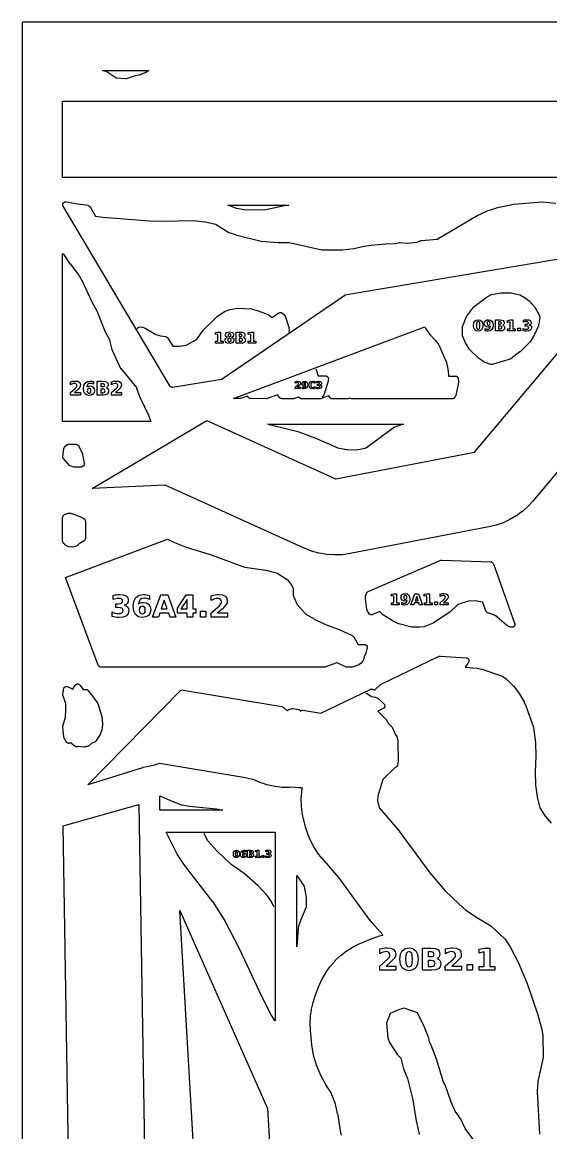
# Model space of a CAD drawing. Header units: millimetres. Extents: x 0 to 841, y 0 to 594.
# Drawn here: x 0 to 138.8, y 302.4 to 594 of the extents above; entities that cross this region are included whole.
import ezdxf

# ---------------------------------------------------------------- set-up
doc = ezdxf.new("R2010")
doc.units = ezdxf.units.MM
for name, color, linetype in [('CUT', 1, 'Continuous'), ('ENGRAVE', 5, 'Continuous'), ('SHEET_EDGE_DO_NOT_CUT', 8, 'Continuous')]:
    doc.layers.add(name, color=color, linetype=linetype)

msp = doc.modelspace()

# ---------------------------------------------------------------- linework, layer by layer
at = {"layer": 'CUT'}
for points in [[(32.27, 580.75), (32.21, 580.72), (30.76, 580.13), (30.71, 580.12), (30.66, 580.11), (29.69, 579.92), (29.66, 579.91), (27.29, 579.15), (27.24, 579.14), (27.19, 579.13), (27.15, 579.13), (27.1, 579.13), (24.8, 579.3), (24.75, 579.31), (24.7, 579.32), (24.65, 579.34), (24.6, 579.36), (24.56, 579.39), (22.21, 580.96), (22.2, 580.97), (22.18, 580.97), (21.07, 581.31), (33.26, 581.31), (32.27, 580.75)], [(68.91, 545.82), (68.9, 545.82), (63.94, 544.75), (63.9, 544.74), (63.85, 544.74), (58.87, 544.63), (58.82, 544.63), (58.77, 544.63), (56.37, 545.06), (56.33, 545.07), (56.28, 545.09), (53.95, 545.98), (69.98, 545.98), (68.91, 545.82)], [(10.77, 533.17), (10.81, 533.13), (10.84, 533.09), (12.54, 530.57), (12.55, 530.55), (14.55, 528.06), (14.57, 528.02), (14.59, 527.99), (16, 525.56), (16.02, 525.52), (18.27, 520.59), (18.27, 520.58), (19.73, 517.85), (19.76, 517.8), (21.63, 513.1), (21.64, 513.08), (22.88, 510.66), (22.9, 510.6), (22.92, 510.54), (23.5, 508.07), (23.51, 508.06), (23.51, 508.04), (25.85, 503.1), (25.86, 503.09), (25.86, 503.08), (29.97, 498.08), (29.99, 498.04), (30.02, 498), (30.04, 497.96), (30.05, 497.92), (30.87, 495.57), (30.88, 495.54), (33.24, 490.65), (33.26, 490.59), (33.73, 489.12), (10.62, 489.12), (10.62, 533.31), (10.77, 533.17)], [(134.54, 519.27), (134.57, 519.22), (135.78, 517), (135.8, 516.96), (135.82, 516.91), (135.83, 516.87), (135.84, 516.82), (135.87, 516.59), (135.87, 516.55), (135.87, 516.51), (135.87, 516.46), (135.59, 514.38), (135.58, 514.33), (135.56, 514.29), (135.55, 514.24), (134.46, 511.85), (134.43, 511.79), (133.34, 510.04), (133.31, 510), (133.27, 509.95), (130.75, 507.49), (130.7, 507.45), (128.27, 505.62), (128.23, 505.59), (128.19, 505.57), (128.15, 505.55), (128.11, 505.54), (123.38, 504.15), (123.33, 504.14), (123.28, 504.13), (123.23, 504.13), (123.18, 504.13), (123.13, 504.14), (123.08, 504.16), (121.33, 504.76), (121.28, 504.79), (121.22, 504.82), (119.86, 505.69), (119.82, 505.72), (119.78, 505.75), (117.32, 508.18), (117.29, 508.21), (117.26, 508.25), (117.23, 508.29), (116.37, 509.78), (116.35, 509.84), (115.67, 511.44), (115.65, 511.49), (115.64, 511.54), (115.64, 511.59), (115.63, 511.64), (115.63, 514.1), (115.63, 514.15), (115.63, 514.2), (115.65, 514.24), (115.66, 514.29), (116.63, 516.73), (116.65, 516.77), (116.67, 516.81), (116.7, 516.85), (118.57, 519.28), (118.6, 519.31), (118.63, 519.35), (118.67, 519.37), (121.78, 521.72), (121.84, 521.75), (123.08, 522.44), (123.13, 522.46), (123.18, 522.48), (123.23, 522.49), (125.72, 522.94), (125.76, 522.94), (125.8, 522.95), (128.23, 522.97), (128.29, 522.97), (128.35, 522.96), (130.67, 522.41), (130.71, 522.4), (130.75, 522.38), (130.79, 522.36), (131.91, 521.76), (131.97, 521.72), (133.15, 520.86), (133.19, 520.82), (133.23, 520.78), (134.5, 519.31), (134.54, 519.27)], [(105.96, 513.5), (105.96, 513.49), (105.97, 513.48), (107.14, 511.88), (107.17, 511.85), (108.47, 510.53), (108.5, 510.5), (108.52, 510.47), (109.32, 509.35), (109.35, 509.31), (109.37, 509.26), (111.33, 504.85), (111.35, 504.8), (111.36, 504.75), (111.86, 502.42), (111.87, 502.35), (111.96, 501.11), (111.96, 501.09), (111.98, 501.09), (113.8, 501.08), (113.85, 501.07), (113.89, 501.07), (113.93, 501.06), (113.98, 501.04), (114.02, 501.03), (114.13, 500.97), (114.18, 500.94), (114.22, 500.92), (114.26, 500.88), (114.29, 500.85), (114.32, 500.81), (114.38, 500.73), (114.41, 500.69), (114.43, 500.65), (114.45, 500.6), (114.46, 500.56), (114.47, 500.51), (114.47, 500.47), (114.53, 499.5), (114.53, 499.44), (114.52, 499.38), (113.97, 496.4), (113.96, 496.35), (113.84, 495.96), (113.82, 495.91), (113.8, 495.87), (113.62, 495.53), (113.59, 495.49), (113.56, 495.45), (113.53, 495.41), (113.48, 495.37), (113.29, 495.23), (113.26, 495.2), (113.22, 495.18), (113.17, 495.16), (113.13, 495.14), (113.08, 495.13), (113.04, 495.13), (112.99, 495.13), (86.59, 495.13), (86.53, 495.13), (86.48, 495.14), (86.42, 495.15), (86.05, 495.28), (86.04, 495.29), (86.03, 495.29), (85.53, 495.15), (85.48, 495.13), (85.44, 495.13), (85.39, 495.13), (81.4, 495.13), (81.35, 495.13), (81.3, 495.14), (81.16, 495.17), (81.12, 495.18), (81.07, 495.19), (81.03, 495.21), (80.99, 495.24), (80.93, 495.27), (80.89, 495.3), (80.86, 495.33), (80.82, 495.37), (80.8, 495.4), (80.77, 495.44), (80.52, 495.87), (80.51, 495.88), (80.5, 495.88), (78.53, 495.17), (78.49, 495.16), (78.45, 495.15), (78.41, 495.14), (78.36, 495.14), (73.33, 495.15), (73.28, 495.15), (73.23, 495.15), (73.19, 495.17), (73.14, 495.18), (72.96, 495.25), (72.92, 495.27), (72.87, 495.3), (72.83, 495.33), (72.79, 495.37), (72.76, 495.41), (72.63, 495.57), (72.62, 495.58), (72.61, 495.57), (71.46, 495.18), (71.41, 495.16), (71.36, 495.15), (71.3, 495.15), (68.13, 495.15), (68.09, 495.15), (68.04, 495.16), (67.9, 495.18), (67.86, 495.19), (67.81, 495.21), (67.77, 495.23), (67.73, 495.25), (67.67, 495.29), (67.63, 495.32), (67.6, 495.34), (67.57, 495.37), (67.54, 495.41), (67.52, 495.44), (67.07, 496.14), (67.07, 496.15), (67.06, 496.15), (64.33, 495.18), (64.27, 495.17), (64.22, 495.16), (64.16, 495.15), (60.01, 495.16), (59.96, 495.16), (59.9, 495.17), (59.85, 495.19), (59.8, 495.21), (59.61, 495.3), (59.56, 495.32), (59.52, 495.35), (59.48, 495.38), (59.44, 495.42), (59.41, 495.45), (59.38, 495.5), (59.17, 495.85), (59.17, 495.86), (59.16, 495.85), (57.3, 495.19), (57.25, 495.18), (57.19, 495.17), (57.13, 495.17), (55.47, 495.17), (105.74, 513.99), (105.96, 513.5)], [(97.78, 487.65), (97.77, 487.65), (97.75, 487.64), (90.42, 482.28), (90.37, 482.25), (90.33, 482.23), (90.14, 482.14), (90.09, 482.13), (90.04, 482.11), (87.71, 481.64), (87.66, 481.63), (87.6, 481.63), (85.29, 481.68), (85.25, 481.69), (85.2, 481.69), (82.87, 482.19), (82.82, 482.21), (82.77, 482.22), (76.9, 484.77), (76.89, 484.78), (72.74, 486.39), (72.71, 486.4), (65.24, 488.17), (65.19, 488.19), (64.52, 488.42), (100.11, 488.42), (97.78, 487.65)], [(14.51, 483.07), (14.55, 483.05), (14.6, 483.02), (14.64, 482.99), (14.68, 482.95), (14.77, 482.86), (14.81, 482.82), (14.84, 482.77), (14.86, 482.72), (15.81, 480.63), (15.83, 480.57), (15.85, 480.52), (16.3, 478.23), (16.31, 478.18), (16.31, 478.14), (16.31, 478.09), (16.3, 478.04), (16.26, 477.82), (16.25, 477.77), (16.23, 477.72), (16.21, 477.67), (16.17, 477.6), (16.15, 477.56), (16.12, 477.52), (16.09, 477.49), (16.05, 477.46), (16.01, 477.43), (15.97, 477.4), (15.59, 477.19), (15.55, 477.17), (15.5, 477.15), (15.45, 477.14), (15.4, 477.13), (15.35, 477.13), (13.72, 477.13), (13.66, 477.14), (13.61, 477.14), (13.56, 477.16), (12.59, 477.49), (12.54, 477.51), (12.5, 477.53), (12.45, 477.56), (12.41, 477.59), (12.38, 477.63), (10.81, 479.45), (10.78, 479.48), (10.76, 479.52), (10.74, 479.56), (10.68, 479.68), (10.66, 479.73), (10.64, 479.77), (10.63, 479.82), (10.63, 479.87), (10.63, 479.92), (10.63, 479.97), (10.94, 482.03), (10.95, 482.08), (10.96, 482.13), (10.99, 482.18), (11.1, 482.41), (11.13, 482.46), (11.16, 482.5), (11.19, 482.53), (11.23, 482.57), (11.74, 483), (11.78, 483.03), (11.83, 483.06), (11.87, 483.08), (11.99, 483.13), (12.03, 483.15), (12.08, 483.16), (12.13, 483.17), (12.18, 483.17), (14.11, 483.17), (14.16, 483.17), (14.21, 483.16), (14.26, 483.15), (14.46, 483.09), (14.51, 483.07)], [(10.75, 464.38), (10.78, 464.43), (10.8, 464.47), (10.84, 464.51), (10.87, 464.54), (10.91, 464.58), (11.22, 464.79), (11.26, 464.82), (11.31, 464.84), (11.35, 464.86), (11.89, 465.04), (11.94, 465.05), (11.99, 465.06), (12.04, 465.07), (12.61, 465.08), (12.66, 465.08), (12.71, 465.08), (12.75, 465.07), (13.3, 464.93), (13.36, 464.91), (15.7, 463.95), (15.76, 463.92), (16.24, 463.63), (16.29, 463.6), (16.33, 463.57), (16.37, 463.53), (16.47, 463.41), (16.5, 463.37), (16.52, 463.33), (16.54, 463.29), (16.56, 463.25), (16.57, 463.2), (16.61, 463.04), (16.62, 462.98), (16.62, 462.92), (16.59, 458.44), (16.59, 458.39), (16.58, 458.34), (16.57, 458.29), (16.55, 458.24), (16.53, 458.2), (16.5, 458.16), (16.4, 458), (16.36, 457.96), (16.33, 457.92), (16.29, 457.89), (16.25, 457.86), (14.94, 457.02), (14.93, 457.02), (14.92, 457.01), (14.58, 456.69), (14.54, 456.65), (14.5, 456.62), (14.14, 456.4), (14.09, 456.37), (14.05, 456.35), (14, 456.34), (13.23, 456.14), (13.18, 456.13), (13.14, 456.13), (13.09, 456.13), (13.04, 456.13), (12.32, 456.22), (12.27, 456.23), (12.23, 456.24), (12.18, 456.26), (11.78, 456.44), (11.74, 456.46), (11.7, 456.48), (11.23, 456.8), (11.19, 456.83), (11.15, 456.87), (10.79, 457.24), (10.76, 457.28), (10.73, 457.32), (10.7, 457.36), (10.68, 457.4), (10.67, 457.44), (10.66, 457.49), (10.64, 457.6), (10.63, 457.65), (10.62, 457.7), (10.62, 463.94), (10.63, 463.99), (10.64, 464.05), (10.65, 464.1), (10.73, 464.33), (10.75, 464.38)], [(39.97, 457.39), (39.98, 457.38), (43.08, 456.21), (43.09, 456.2), (49.13, 454.32), (49.16, 454.32), (58.38, 450.94), (58.39, 450.94), (58.41, 450.94), (63.95, 450.14), (64.01, 450.13), (66.96, 449.3), (67.01, 449.29), (67.05, 449.27), (67.1, 449.24), (69.56, 447.67), (69.6, 447.64), (69.63, 447.62), (69.66, 447.58), (69.69, 447.55), (70.82, 446.07), (70.85, 446.03), (70.87, 445.99), (70.89, 445.94), (71.15, 445.26), (71.16, 445.22), (71.17, 445.17), (71.18, 445.13), (71.18, 445.08), (71.17, 443.54), (71.17, 443.52), (71.17, 443.51), (72.21, 441.12), (72.22, 441.11), (72.23, 441.1), (74.31, 438.71), (74.32, 438.7), (74.33, 438.69), (76.85, 437.22), (76.87, 437.21), (80.06, 435.7), (80.08, 435.69), (83.19, 434.52), (83.22, 434.51), (86.77, 432.85), (86.81, 432.83), (86.85, 432.81), (86.88, 432.78), (86.92, 432.75), (87.07, 432.59), (87.1, 432.56), (87.13, 432.53), (87.15, 432.49), (88.23, 430.64), (88.24, 430.63), (88.25, 430.63), (89.84, 430.62), (89.89, 430.62), (89.93, 430.61), (89.98, 430.6), (90.02, 430.59), (90.06, 430.57), (90.28, 430.47), (90.32, 430.44), (90.37, 430.42), (90.4, 430.38), (90.44, 430.35), (90.47, 430.31), (90.5, 430.27), (90.54, 430.19), (90.56, 430.15), (90.58, 430.1), (90.6, 430.05), (90.6, 430), (90.61, 429.96), (90.61, 429.82), (90.61, 429.77), (90.6, 429.72), (90.59, 429.66), (90.57, 429.61), (90.41, 429.25), (90.41, 429.24), (90.41, 429.22), (90.24, 428.38), (90.23, 428.33), (90.22, 428.29), (90.2, 428.24), (89.8, 427.49), (89.8, 427.48), (89.79, 427.47), (89.66, 426.81), (89.65, 426.76), (89.64, 426.72), (89.62, 426.68), (89.35, 426.14), (89.33, 426.11), (89.31, 426.07), (89.28, 426.04), (88.99, 425.71), (88.95, 425.67), (88.9, 425.63), (88.46, 425.33), (88.43, 425.31), (88.39, 425.29), (88.35, 425.27), (86.61, 424.66), (86.57, 424.64), (86.52, 424.63), (86.48, 424.63), (86.43, 424.63), (85.3, 424.66), (85.25, 424.66), (85.2, 424.67), (85.15, 424.68), (85.1, 424.7), (82.67, 425.79), (82.66, 425.79), (82.65, 425.79), (79.47, 424.65), (79.41, 424.64), (79.36, 424.63), (79.3, 424.63), (20.77, 424.63), (20.72, 424.63), (20.67, 424.64), (20.62, 424.65), (20.42, 424.71), (20.37, 424.73), (20.32, 424.75), (20.28, 424.78), (20.24, 424.81), (20.2, 424.84), (20.17, 424.88), (20.04, 425.05), (20.01, 425.09), (19.99, 425.14), (19.97, 425.18), (11.38, 448.24), (38.17, 458.23), (39.97, 457.39)], [(129.32, 435.69), (129.32, 435.64), (129.31, 435.6), (129.29, 435.55), (129.27, 435.51), (129.25, 435.47), (129.22, 435.42), (129.19, 435.38), (129.16, 435.35), (129.12, 435.31), (129.08, 435.28), (129.03, 435.24), (128.99, 435.22), (128.94, 435.19), (128.89, 435.17), (128.84, 435.16), (128.79, 435.15), (128.52, 435.13), (128.47, 435.13), (128.43, 435.13), (128.38, 435.14), (128.33, 435.15), (127.79, 435.31), (127.75, 435.33), (127.71, 435.35), (127.67, 435.37), (127.19, 435.68), (127.13, 435.73), (124.73, 437.83), (124.72, 437.84), (124.71, 437.85), (123.62, 438.45), (123.61, 438.46), (123.6, 438.46), (122.29, 438.9), (122.24, 438.92), (122.19, 438.95), (122.09, 439.01), (122.04, 439.04), (122, 439.08), (121.96, 439.12), (121.93, 439.16), (121.82, 439.32), (121.79, 439.37), (121.77, 439.43), (120.96, 441.68), (120.96, 441.69), (120.95, 441.69), (119.33, 441.99), (119.31, 442), (117.46, 442.12), (117.45, 442.12), (117.44, 442.12), (115.17, 441.42), (115.16, 441.42), (115.15, 441.42), (114.31, 441.01), (114.3, 441), (114.29, 440.99), (112.33, 439.19), (112.3, 439.16), (112.27, 439.14), (108.01, 436.26), (107.96, 436.23), (107.92, 436.21), (105.75, 435.32), (105.71, 435.31), (105.66, 435.3), (105.62, 435.29), (104.34, 435.13), (104.27, 435.13), (102.38, 435.16), (102.33, 435.17), (102.27, 435.18), (98.88, 436.01), (98.82, 436.03), (98.77, 436.05), (97.42, 436.74), (97.39, 436.75), (94.83, 438.3), (94.79, 438.32), (94.75, 438.35), (94.72, 438.39), (93.9, 439.27), (93.89, 439.28), (93.88, 439.28), (91.99, 438.46), (91.94, 438.45), (91.9, 438.43), (91.85, 438.43), (91.75, 438.41), (91.69, 438.41), (91.64, 438.41), (91.58, 438.42), (91.53, 438.44), (91.43, 438.47), (91.38, 438.49), (91.34, 438.51), (91.3, 438.53), (91.27, 438.56), (91.23, 438.59), (91.2, 438.62), (90.8, 439.1), (90.77, 439.14), (90.74, 439.19), (90.72, 439.23), (90.5, 439.79), (90.48, 439.83), (90.47, 439.87), (90.47, 439.91), (90.13, 442.66), (90.13, 442.7), (90.13, 442.74), (90.15, 443.35), (90.15, 443.4), (90.16, 443.45), (90.18, 443.5), (90.36, 444.02), (90.38, 444.07), (90.4, 444.11), (90.43, 444.15), (90.46, 444.19), (90.5, 444.23), (90.7, 444.41), (90.74, 444.44), (90.79, 444.47), (90.84, 444.5), (109.95, 452.74), (109.99, 452.76), (110.03, 452.77), (110.08, 452.78), (110.12, 452.78), (110.16, 452.78), (123.01, 452.33), (123.06, 452.32), (123.1, 452.31), (123.14, 452.3), (123.18, 452.29), (123.31, 452.24), (123.35, 452.22), (123.39, 452.2), (123.43, 452.17), (123.47, 452.14), (123.5, 452.11), (123.53, 452.07), (123.66, 451.89), (123.69, 451.85), (123.71, 451.81), (123.73, 451.76), (129.3, 436.19), (129.31, 436.15), (129.32, 436.1), (129.33, 436.06), (129.33, 436.02), (129.33, 435.73), (129.32, 435.69)], [(16.75, 418.82), (16.8, 418.81), (16.84, 418.8), (16.89, 418.79), (16.93, 418.77), (17.1, 418.69), (17.14, 418.67), (17.18, 418.64), (17.21, 418.61), (17.25, 418.58), (17.28, 418.54), (19.76, 415.26), (19.79, 415.22), (19.81, 415.18), (19.83, 415.14), (19.84, 415.1), (20.88, 411.69), (20.9, 411.64), (20.9, 411.59), (21.08, 409.71), (21.08, 409.65), (21.08, 409.6), (20.89, 408.11), (20.88, 408.05), (20.86, 408), (20.59, 407.26), (20.57, 407.21), (20.54, 407.17), (19.34, 405.25), (19.31, 405.2), (19.27, 405.16), (19.23, 405.12), (19.08, 405.01), (19.04, 404.98), (18.99, 404.95), (18.94, 404.93), (18.33, 404.71), (18.32, 404.71), (18.31, 404.7), (17.38, 403.93), (17.34, 403.91), (17.3, 403.88), (17.26, 403.86), (17.21, 403.84), (17.12, 403.81), (17.07, 403.8), (17.03, 403.79), (16.98, 403.79), (16.94, 403.79), (16.78, 403.8), (16.77, 403.8), (16.75, 403.79), (16.4, 403.66), (16.34, 403.64), (16.29, 403.63), (16.24, 403.63), (16.19, 403.63), (16.14, 403.63), (14.89, 403.84), (14.88, 403.84), (14.86, 403.84), (14.62, 403.75), (14.58, 403.73), (14.53, 403.72), (14.49, 403.72), (14.44, 403.72), (14.33, 403.72), (14.28, 403.72), (14.23, 403.73), (14.18, 403.74), (14.13, 403.76), (14, 403.82), (13.95, 403.85), (13.91, 403.87), (12.69, 404.75), (12.68, 404.76), (12.66, 404.76), (12.3, 404.67), (12.25, 404.66), (12.2, 404.65), (12.15, 404.65), (12.1, 404.66), (12.06, 404.67), (12.01, 404.68), (11.96, 404.7), (11.83, 404.77), (11.78, 404.79), (11.74, 404.82), (11.7, 404.86), (11.66, 404.9), (11.63, 404.94), (11.6, 404.98), (10.96, 406.19), (10.93, 406.23), (10.92, 406.28), (10.91, 406.32), (10.9, 406.37), (10.63, 408.93), (10.63, 408.98), (10.63, 409.03), (10.64, 409.08), (10.65, 409.13), (11.37, 411.51), (11.38, 411.52), (11.38, 411.53), (11.46, 413.49), (11.46, 413.49), (11.47, 415.09), (11.47, 415.1), (11.47, 415.11), (10.66, 417.35), (10.64, 417.4), (10.63, 417.45), (10.63, 417.5), (10.63, 417.56), (10.64, 417.61), (10.9, 419.06), (10.92, 419.12), (10.93, 419.16), (10.96, 419.21), (10.98, 419.26), (11.01, 419.3), (11.05, 419.33), (11.18, 419.46), (11.21, 419.49), (11.26, 419.52), (11.3, 419.55), (11.35, 419.57), (11.4, 419.58), (11.45, 419.59), (11.58, 419.61), (11.62, 419.61), (11.67, 419.61), (11.72, 419.61), (11.76, 419.6), (11.81, 419.59), (11.85, 419.57), (13.28, 418.92), (13.29, 418.91), (13.3, 418.92), (13.94, 419.95), (13.97, 419.98), (14, 420.02), (14.03, 420.05), (14.07, 420.08), (14.14, 420.13), (14.18, 420.16), (14.23, 420.19), (14.28, 420.21), (14.34, 420.22), (14.47, 420.25), (14.53, 420.25), (14.58, 420.25), (14.64, 420.25), (14.69, 420.24), (14.77, 420.22), (14.81, 420.21), (14.86, 420.19), (14.9, 420.17), (14.94, 420.14), (15.04, 420.07), (15.08, 420.04), (15.11, 420), (15.14, 419.97), (16.01, 418.83), (16.01, 418.82), (16.03, 418.81), (16.71, 418.82), (16.75, 418.82)], [(39.95, 389.19), (39.97, 389.18), (41.85, 388.54), (41.88, 388.53), (43.94, 388.13), (43.96, 388.13), (50.92, 387.48), (50.98, 387.47), (52.7, 387.12), (36.12, 387.12), (36.12, 390.92), (39.95, 389.19)], [(34.31, 164.94), (34.3, 164.88), (34.3, 164.82), (25.05, 123.12), (25.04, 123.07), (25.02, 123.03), (25, 122.99), (24.98, 122.95), (24.95, 122.91), (20.17, 117.07), (10.71, 150.77), (14.27, 166.81), (14.27, 166.82), (14.27, 166.84), (10.71, 382.98), (30.62, 388.57), (34.31, 164.94)], [(66.36, 331.81), (66.32, 331.87), (65.4, 333.34), (65.38, 333.38), (63.01, 337.99), (63, 338), (57.16, 350.5), (57.15, 350.51), (53.33, 358.01), (53.32, 358.03), (50.1, 363.01), (50.09, 363.03), (42.61, 372.68), (42.59, 372.71), (40.71, 375.52), (40.68, 375.58), (37.77, 381.33), (66.4, 381.33), (66.4, 331.77), (66.36, 331.81)], [(72.35, 369.65), (72.37, 369.62), (73.97, 367.27), (73.99, 367.22), (74.01, 367.18), (74.03, 367.13), (74.04, 367.08), (74.59, 364.15), (74.59, 364.1), (74.59, 364.05), (74.54, 361.66), (74.53, 361.61), (74.52, 361.57), (74.51, 361.52), (74.5, 361.48), (73.07, 358.16), (73.06, 358.14), (72.44, 356.27), (72.44, 356.26), (72.44, 356.25), (72.12, 351.19), (72.12, 369.93), (72.35, 369.65)], [(45.05, 297.32), (45.05, 297.34), (41.37, 360.75), (64.42, 308.78), (65.02, 298.5), (65.02, 298.48), (65.05, 296.83), (65.05, 296.81), (61.6, 163.56), (41.37, 154.58), (45.05, 297.32)]]:
    msp.add_lwpolyline(points, close=True, dxfattribs=at)
for points in [[(329.38, 553.26), (10.62, 553.26), (10.62, 573.26), (336.48, 573.26)], [(160.15, 534.99), (84.71, 522.29), (84.7, 522.29), (84.69, 522.28), (52.51, 500.25), (52.48, 500.23), (52.44, 500.21), (52.39, 500.19), (52.35, 500.18), (52.31, 500.17), (39.5, 498.13), (39.46, 498.13), (39.41, 498.13), (39.37, 498.13), (39.32, 498.14), (39.28, 498.15), (39.16, 498.18), (39.11, 498.2), (39.07, 498.22), (39.02, 498.25), (38.98, 498.28), (38.95, 498.31), (38.82, 498.44), (38.79, 498.47), (38.77, 498.5), (38.74, 498.53), (10.75, 545.66), (10.72, 545.7), (10.7, 545.75), (10.69, 545.79), (10.64, 546), (10.63, 546.05), (10.63, 546.05), (10.63, 546.1), (10.63, 546.15), (10.63, 546.19), (10.64, 546.24), (10.66, 546.29), (10.71, 546.43), (10.72, 546.47), (10.75, 546.51), (10.77, 546.55), (10.8, 546.58), (10.83, 546.62), (10.86, 546.64), (10.94, 546.7), (10.98, 546.73), (11.03, 546.76), (11.07, 546.78), (11.12, 546.8), (11.17, 546.81), (11.43, 546.85), (11.49, 546.85), (11.54, 546.85), (11.6, 546.85), (14.03, 546.39), (14.04, 546.39), (17.21, 545.92), (17.25, 545.91), (17.29, 545.9), (17.34, 545.88), (17.38, 545.86), (17.41, 545.84), (17.65, 545.68), (17.68, 545.66), (17.72, 545.63), (17.75, 545.59), (17.78, 545.56), (17.8, 545.52), (19.24, 543.11), (19.25, 543.1), (19.26, 543.1), (21.16, 542.82), (21.18, 542.82), (33.38, 541.82), (33.4, 541.82), (36.75, 541.75), (36.76, 541.75), (44.87, 541.94), (44.93, 541.94), (48.05, 541.63), (48.11, 541.62), (50.76, 541), (50.82, 540.98), (50.87, 540.96), (50.92, 540.93), (54.25, 538.8), (54.25, 538.8), (54.26, 538.79), (55.98, 538.22), (56, 538.21), (62.71, 536.47), (62.72, 536.47), (62.73, 536.47), (67.21, 536.18), (67.22, 536.18), (69.94, 536.19), (69.99, 536.19), (70.05, 536.18), (78.63, 534.21), (78.64, 534.21), (78.65, 534.21), (84.09, 534.23), (84.12, 534.23), (87.09, 534.56), (87.12, 534.57), (89.74, 535.18), (89.79, 535.19), (91.69, 535.42), (91.69, 535.42), (95.39, 535.85), (95.43, 535.85), (97.94, 535.92), (97.95, 535.92), (97.97, 535.92), (99.06, 536.16), (99.11, 536.16), (99.16, 536.17), (99.22, 536.16), (101.1, 535.95), (101.11, 535.95), (101.13, 535.95), (103.59, 536.21), (103.6, 536.21), (103.61, 536.22), (104.75, 536.67), (104.8, 536.69), (104.84, 536.7), (104.89, 536.71), (108.89, 537.08), (108.9, 537.08), (108.91, 537.08), (119.64, 543.35), (119.69, 543.37), (122, 544.43), (122.05, 544.45), (124.44, 545.21), (124.48, 545.22), (129.02, 546.24), (129.09, 546.25), (136.44, 546.85), (136.48, 546.85), (136.53, 546.85), (140.12, 546.48)], [(169.56, 510.45), (134.09, 468.26), (134.07, 468.24), (132.78, 466.84), (132.74, 466.81), (131.32, 465.55), (131.28, 465.52), (129.75, 464.4), (129.71, 464.38), (128.07, 463.42), (128.03, 463.39), (126.3, 462.6), (126.26, 462.58), (124.47, 461.95), (124.42, 461.94), (122.56, 461.49), (122.54, 461.48), (86.1, 454.47), (86.07, 454.47), (84.08, 454.19), (84.03, 454.19), (82.03, 454.12), (81.98, 454.12), (79.99, 454.25), (79.94, 454.25), (77.97, 454.59), (77.92, 454.6), (75.99, 455.14), (75.94, 455.15), (74.07, 455.89), (74.05, 455.9), (37.56, 472.41), (37.55, 472.42), (37.54, 472.42), (18.33, 471.6), (48.45, 489.44), (82.3, 474.12), (82.31, 474.11), (82.32, 474.12), (118.76, 481.12), (118.77, 481.12), (118.78, 481.13), (157.27, 526.91)], [(83.8, 301.78), (83.59, 302.89), (83.59, 302.9), (82.92, 307.07), (82.91, 307.09), (82.14, 310.29), (82.14, 310.3), (82.13, 310.31), (81.72, 311.26), (81.71, 311.28), (81.13, 312.82), (81.11, 312.86), (81.05, 313.08), (81.05, 313.09), (81.04, 313.1), (79.75, 315.04), (79.74, 315.06), (78.57, 317.07), (78.55, 317.12), (77.62, 319.25), (77.61, 319.28), (77.18, 320.46), (77.18, 320.48), (76.67, 322.08), (76.66, 322.12), (76.29, 323.76), (76.28, 323.8), (76.06, 325.47), (76.05, 325.49), (75.7, 329.34), (75.7, 329.36), (75.61, 331.15), (75.61, 331.2), (75.7, 332.98), (75.7, 333.03), (75.94, 334.8), (75.95, 334.84), (76.36, 336.58), (76.37, 336.62), (76.94, 338.33), (76.94, 338.35), (77.91, 340.88), (77.92, 340.9), (78.71, 342.69), (78.73, 342.73), (79.69, 344.43), (79.72, 344.47), (80.84, 346.06), (80.87, 346.1), (82.15, 347.56), (82.18, 347.6), (83.6, 348.93), (83.64, 348.97), (85.18, 350.15), (85.22, 350.18), (86.87, 351.21), (86.92, 351.23), (88.67, 352.09), (88.7, 352.11), (91.17, 353.17), (91.21, 353.18), (93.82, 354.1), (93.85, 354.11), (94.67, 354.33), (94.68, 354.33), (94.67, 354.34), (91.92, 357.51), (91.91, 357.52), (90.87, 358.82), (90.86, 358.84), (83.12, 369.44), (83.1, 369.46), (78.72, 374.47), (78.71, 374.49), (77.57, 375.92), (77.54, 375.96), (76.55, 377.48), (76.53, 377.52), (75.68, 379.12), (75.66, 379.16), (74.97, 380.84), (74.95, 380.88), (74.42, 382.63), (74.41, 382.65), (73.91, 384.58), (73.91, 384.61), (73.53, 386.37), (73.53, 386.42), (73.32, 388.2), (73.32, 388.25), (73.28, 390.04), (73.28, 390.09), (73.4, 391.89), (73.41, 391.91), (73.53, 392.98), (73.53, 392.99), (73.52, 392.99), (72.56, 392.97), (72.51, 392.97), (70.77, 393.11), (70.76, 393.11), (70.75, 393.11), (70.31, 393.07), (70.26, 393.07), (68.3, 393.09), (68.25, 393.09), (66.31, 393.32), (66.26, 393.32), (64.35, 393.74), (64.3, 393.75), (62.44, 394.36), (62.39, 394.38), (60.66, 395.14), (60.65, 395.14), (60.64, 395.14), (60.05, 395.24), (60.01, 395.25), (58.65, 395.61), (58.62, 395.62), (36.06, 399.41), (36.05, 399.41), (36.04, 399.4), (34.76, 398.94), (34.71, 398.93), (32.82, 398.45), (32.77, 398.45), (31.63, 398.28), (31.62, 398.28), (31.61, 398.27), (17.21, 393.78), (41.74, 418.72), (68.16, 414.29), (68.22, 414.28), (68.28, 414.26), (68.48, 414.17), (68.53, 414.15), (68.58, 414.12), (68.62, 414.08), (69.51, 413.25), (69.52, 413.24), (69.53, 413.24), (70.11, 413.6), (70.16, 413.63), (70.21, 413.65), (70.27, 413.67), (70.84, 413.8), (70.89, 413.81), (70.94, 413.81), (70.99, 413.81), (71.04, 413.81), (72.58, 413.55), (72.62, 413.54), (72.67, 413.52), (72.71, 413.51), (72.75, 413.49), (73.09, 413.29), (73.1, 413.28), (73.11, 413.28), (73.53, 413.36), (73.57, 413.37), (73.61, 413.37), (73.66, 413.37), (73.7, 413.36), (78.38, 412.58), (78.4, 412.58), (78.41, 412.58), (91.39, 418.83), (91.43, 418.85), (91.47, 418.86), (91.51, 418.87), (91.55, 418.88), (91.8, 418.9), (91.85, 418.91), (91.89, 418.91), (91.94, 418.9), (91.99, 418.89), (92.03, 418.87), (92.07, 418.85), (92.12, 418.83), (92.49, 418.6), (92.5, 418.59), (92.51, 418.6), (94.09, 420.11), (94.13, 420.14), (94.17, 420.17), (94.22, 420.19), (109.44, 427.52), (109.48, 427.54), (109.53, 427.56), (109.58, 427.56), (109.76, 427.59), (109.81, 427.59), (109.87, 427.59), (116.56, 427.11), (116.61, 427.11), (116.65, 427.1), (116.8, 427.06), (116.84, 427.04), (116.84, 427.04), (116.89, 427.02), (116.93, 427), (116.97, 426.97), (117.05, 426.91), (117.08, 426.88), (117.12, 426.84), (117.15, 426.8), (117.17, 426.76), (117.22, 426.67), (117.24, 426.63), (117.26, 426.58), (117.27, 426.54), (117.28, 426.49), (117.29, 426.43), (117.29, 426.37), (117.29, 426.32), (117.28, 426.27), (117.26, 426.22), (117.25, 426.17), (117.01, 425.64), (116.98, 425.59), (116.95, 425.54), (116.27, 424.64), (116.27, 424.63), (116.28, 424.63), (119.35, 424.4), (119.4, 424.4), (120.69, 424.17), (120.73, 424.17), (120.77, 424.15), (126.01, 422.34), (126.05, 422.33), (126.09, 422.3), (126.13, 422.28), (127.11, 421.59), (127.15, 421.56), (127.18, 421.53), (128.93, 419.78), (128.97, 419.73), (130.45, 417.77), (130.48, 417.73), (131.77, 415.55), (131.8, 415.49), (132.32, 414.3), (132.33, 414.27), (134.22, 408.89), (134.24, 408.84), (134.25, 408.79), (134.73, 404.91), (134.73, 404.86), (134.84, 401.29), (134.84, 401.25), (134.65, 397.1), (134.65, 397.08), (134.81, 393.73), (134.81, 393.71), (135.21, 390.58), (135.21, 390.55), (135.92, 387.72), (135.93, 387.71), (135.93, 387.7), (137.28, 385.53), (137.29, 385.53), (137.29, 385.52), (138.91, 383.68)]]:
    msp.add_lwpolyline(points, dxfattribs=at)
at = {"layer": 'ENGRAVE'}
for points in [[(30.21, 513.49), (30.26, 513.62), (30.46, 513.84), (30.94, 513.98), (31.67, 513.9), (32.29, 513.65), (35.1, 512.02), (36.31, 511.62), (37.74, 511.44), (38.01, 511.34), (38.27, 511.08), (39.53, 508.96), (41.2, 508.98), (43.06, 509.21), (45.17, 510.34), (45.93, 510.91), (47.54, 513.1), (51.24, 516.81), (53.29, 518.16), (54.61, 518.59), (56.57, 518.94), (60.17, 518.76), (61.7, 518.33), (64.6, 517.27), (65.63, 516.51), (67.4, 517.72), (67.68, 517.81), (68.04, 517.76), (68.69, 517.23), (69.1, 516.61), (69.99, 513.88), (70.1, 513.15), (70.02, 512.61)], [(77.13, 502.95), (77.21, 502.81), (77.7, 501.14), (79.81, 501.12), (80.19, 500.92), (80.38, 500.62), (80.35, 499.74), (79.27, 496.31), (78.83, 495.61), (78.8, 495.58)], [(90.11, 417.88), (90.56, 417.76), (91.74, 416.99)], [(91.74, 416.99), (92.77, 416.79), (93.37, 416.51), (93.81, 416.17), (95.12, 414.85), (95.2, 414.36), (94.96, 413.93), (93.36, 413.12), (95.59, 410.93), (96.1, 409.97), (97.14, 408.88), (97.89, 407.03), (98.33, 406.48), (98.6, 405.31), (98.71, 399.87), (98.5, 398.82), (98.3, 398.5), (97.95, 398.28), (94.69, 395.21), (93.41, 390.82), (93.27, 389.6), (93.78, 387.64), (98.75, 381.95), (107.02, 370.63), (111.06, 365.97), (114.6, 362.49), (116.52, 360.87), (119.51, 358.83), (123.05, 356.72), (126.75, 353.3), (128.15, 351.22), (130.19, 347.19), (132.61, 341.6), (135.32, 333.64), (136.46, 329.54), (136.71, 327.85), (136.81, 322.21), (135.39, 315.86), (135.25, 313.25), (135.79, 302.06)], [(73.06, 412.98), (73.09, 412.96), (73.12, 412.98)], [(66.1, 361.72), (65.33, 363.26), (64.28, 364.75), (61.85, 367.3), (58.27, 370.49), (54.83, 372.85), (51.08, 376.47), (48.74, 379.04), (47.94, 380.55), (47.76, 381.03)], [(119.3, 299.52), (116.28, 303.56), (115.13, 305.96), (113.69, 308.07), (112.6, 310.47), (111.03, 314.97), (110.61, 315.74), (108.78, 321.73), (107.4, 325.37), (106.96, 326.17), (106.77, 327.24), (105.58, 330.31), (103.79, 333.94), (100.25, 335.12), (99.09, 334.81), (96.59, 333.73), (95.61, 331.18), (95.97, 327.31), (96.41, 326.11), (98.57, 322.86), (99.4, 321.98), (100.08, 319.19), (101.18, 316.65), (102.54, 311.02), (103.34, 306.06), (104.23, 301.98)]]:
    msp.add_lwpolyline(points, dxfattribs=at)
for points in [[(120.93, 514.39), (120.85, 513.75), (120.62, 513.27), (120.24, 512.97), (119.73, 512.88), (119.22, 512.97), (118.84, 513.27), (118.61, 513.75), (118.53, 514.39), (118.61, 515.03), (118.84, 515.51), (119.22, 515.8), (119.73, 515.9), (120.24, 515.8), (120.62, 515.51), (120.85, 515.03), (120.93, 514.39)], [(120.18, 514.39), (120.15, 514.86), (120.08, 515.16), (119.94, 515.33), (119.73, 515.39), (119.52, 515.33), (119.39, 515.16), (119.31, 514.86), (119.28, 514.39), (119.31, 513.92), (119.39, 513.61), (119.52, 513.44), (119.73, 513.39), (119.94, 513.44), (120.08, 513.61), (120.15, 513.92), (120.18, 514.39)], [(121.52, 513), (121.52, 513.54), (121.7, 513.46), (121.87, 513.41), (122.03, 513.38), (122.19, 513.37), (122.49, 513.42), (122.71, 513.56), (122.86, 513.79), (122.94, 514.11), (122.8, 514.02), (122.65, 513.96), (122.5, 513.93), (122.33, 513.91), (121.92, 513.98), (121.6, 514.17), (121.4, 514.48), (121.33, 514.86), (121.41, 515.28), (121.64, 515.62), (121.99, 515.83), (122.45, 515.9), (122.96, 515.8), (123.34, 515.51), (123.57, 515.05), (123.65, 514.43), (123.56, 513.78), (123.28, 513.29), (122.85, 512.98), (122.28, 512.88), (122.08, 512.88), (121.89, 512.91), (121.7, 512.94), (121.52, 513)], [(122.45, 514.4), (122.62, 514.43), (122.75, 514.53), (122.82, 514.69), (122.85, 514.91), (122.82, 515.14), (122.75, 515.3), (122.62, 515.39), (122.45, 515.43), (122.28, 515.39), (122.15, 515.3), (122.08, 515.14), (122.05, 514.91), (122.08, 514.69), (122.15, 514.53), (122.28, 514.43), (122.45, 514.4)], [(126.17, 514.49), (126.38, 514.39), (126.54, 514.23), (126.64, 514.02), (126.67, 513.77), (126.6, 513.4), (126.39, 513.14), (126.03, 512.98), (125.52, 512.93), (124.27, 512.93), (124.27, 515.85), (125.4, 515.85), (125.93, 515.8), (126.28, 515.67), (126.49, 515.43), (126.55, 515.08), (126.53, 514.88), (126.45, 514.72), (126.33, 514.59), (126.17, 514.49)], [(125.44, 514.72), (125.6, 514.74), (125.71, 514.8), (125.78, 514.89), (125.8, 515.03), (125.78, 515.16), (125.71, 515.26), (125.6, 515.32), (125.44, 515.34), (125.03, 515.34), (125.03, 514.72), (125.44, 514.72)], [(125.47, 513.45), (125.66, 513.47), (125.81, 513.54), (125.89, 513.66), (125.92, 513.83), (125.89, 514), (125.81, 514.11), (125.67, 514.19), (125.47, 514.21), (125.03, 514.21), (125.03, 513.45), (125.47, 513.45)], [(127.42, 513.45), (128.09, 513.45), (128.09, 515.34), (127.41, 515.2), (127.41, 515.71), (128.08, 515.85), (128.8, 515.85), (128.8, 513.45), (129.46, 513.45), (129.46, 512.93), (127.42, 512.93), (127.42, 513.45)], [(130.15, 513.69), (130.85, 513.69), (130.85, 512.93), (130.15, 512.93), (130.15, 513.69)], [(133.12, 514.51), (133.38, 514.4), (133.57, 514.24), (133.68, 514.03), (133.72, 513.76), (133.64, 513.38), (133.39, 513.1), (132.98, 512.93), (132.42, 512.88), (132.2, 512.89), (131.97, 512.91), (131.75, 512.96), (131.52, 513.02), (131.52, 513.6), (131.73, 513.51), (131.94, 513.44), (132.15, 513.4), (132.35, 513.39), (132.62, 513.41), (132.81, 513.49), (132.93, 513.62), (132.97, 513.79), (132.93, 513.96), (132.81, 514.09), (132.6, 514.17), (132.33, 514.19), (132.02, 514.19), (132.02, 514.68), (132.34, 514.68), (132.59, 514.7), (132.76, 514.77), (132.87, 514.88), (132.9, 515.04), (132.87, 515.19), (132.77, 515.3), (132.6, 515.37), (132.39, 515.39), (132.2, 515.38), (132.02, 515.35), (131.83, 515.3), (131.65, 515.23), (131.65, 515.78), (131.87, 515.83), (132.09, 515.87), (132.31, 515.89), (132.52, 515.9), (133.02, 515.86), (133.37, 515.72), (133.58, 515.48), (133.65, 515.15), (133.62, 514.92), (133.52, 514.74), (133.35, 514.6), (133.12, 514.51)], [(50.73, 510.23), (51.39, 510.23), (51.39, 512.12), (50.71, 511.98), (50.71, 512.49), (51.39, 512.63), (52.1, 512.63), (52.1, 510.23), (52.77, 510.23), (52.77, 509.71), (50.73, 509.71), (50.73, 510.23)], [(53.89, 511.26), (53.65, 511.37), (53.49, 511.51), (53.39, 511.7), (53.35, 511.92), (53.42, 512.25), (53.63, 512.49), (53.97, 512.63), (54.44, 512.68), (54.9, 512.63), (55.24, 512.49), (55.45, 512.25), (55.52, 511.92), (55.48, 511.7), (55.38, 511.51), (55.21, 511.37), (54.98, 511.26), (55.24, 511.16), (55.43, 511), (55.54, 510.79), (55.58, 510.53), (55.51, 510.15), (55.29, 509.88), (54.93, 509.71), (54.44, 509.65), (53.94, 509.71), (53.58, 509.88), (53.36, 510.15), (53.29, 510.53), (53.33, 510.79), (53.44, 511), (53.63, 511.16), (53.89, 511.26)], [(54.44, 511.02), (54.25, 510.99), (54.11, 510.9), (54.03, 510.76), (54, 510.57), (54.03, 510.38), (54.11, 510.24), (54.25, 510.16), (54.44, 510.13), (54.62, 510.16), (54.76, 510.24), (54.84, 510.38), (54.87, 510.57), (54.84, 510.76), (54.76, 510.9), (54.62, 510.99), (54.44, 511.02)], [(54.06, 511.85), (54.09, 511.69), (54.16, 511.58), (54.28, 511.51), (54.44, 511.49), (54.59, 511.51), (54.71, 511.58), (54.78, 511.69), (54.8, 511.85), (54.78, 512), (54.71, 512.11), (54.59, 512.18), (54.44, 512.21), (54.28, 512.18), (54.16, 512.11), (54.09, 512), (54.06, 511.85)], [(58.09, 511.27), (58.3, 511.17), (58.46, 511.01), (58.56, 510.8), (58.59, 510.55), (58.52, 510.18), (58.31, 509.92), (57.95, 509.76), (57.44, 509.71), (56.19, 509.71), (56.19, 512.63), (57.32, 512.63), (57.85, 512.58), (58.2, 512.44), (58.41, 512.2), (58.48, 511.86), (58.45, 511.66), (58.38, 511.49), (58.25, 511.36), (58.09, 511.27)], [(57.36, 511.5), (57.52, 511.52), (57.63, 511.58), (57.7, 511.67), (57.72, 511.81), (57.7, 511.94), (57.63, 512.04), (57.52, 512.1), (57.36, 512.12), (56.95, 512.12), (56.95, 511.5), (57.36, 511.5)], [(57.39, 510.22), (57.59, 510.25), (57.73, 510.32), (57.81, 510.44), (57.84, 510.61), (57.81, 510.77), (57.73, 510.89), (57.59, 510.96), (57.39, 510.99), (56.95, 510.99), (56.95, 510.22), (57.39, 510.22)], [(59.34, 510.23), (60.01, 510.23), (60.01, 512.12), (59.33, 511.98), (59.33, 512.49), (60, 512.63), (60.72, 512.63), (60.72, 510.23), (61.38, 510.23), (61.38, 509.71), (59.34, 509.71), (59.34, 510.23)], [(13.71, 496.77), (15.32, 496.77), (15.32, 496.08), (12.67, 496.08), (12.67, 496.77), (14, 497.95), (14.15, 498.11), (14.26, 498.26), (14.33, 498.42), (14.35, 498.58), (14.31, 498.81), (14.18, 499), (13.98, 499.11), (13.72, 499.15), (13.49, 499.13), (13.24, 499.06), (12.97, 498.94), (12.68, 498.78), (12.68, 499.58), (12.99, 499.67), (13.31, 499.74), (13.61, 499.78), (13.91, 499.79), (14.5, 499.72), (14.93, 499.51), (15.2, 499.16), (15.29, 498.7), (15.25, 498.42), (15.14, 498.15), (14.9, 497.85), (14.49, 497.46), (13.71, 496.77)], [(18.72, 499.63), (18.72, 498.96), (18.5, 499.06), (18.29, 499.12), (18.08, 499.16), (17.89, 499.17), (17.51, 499.12), (17.23, 498.94), (17.05, 498.65), (16.96, 498.25), (17.13, 498.35), (17.31, 498.43), (17.5, 498.47), (17.72, 498.49), (18.22, 498.41), (18.62, 498.16), (18.88, 497.78), (18.96, 497.3), (18.87, 496.78), (18.58, 496.37), (18.13, 496.1), (17.55, 496.01), (16.92, 496.13), (16.45, 496.49), (16.16, 497.07), (16.06, 497.85), (16.18, 498.66), (16.52, 499.27), (17.06, 499.66), (17.77, 499.79), (18.01, 499.78), (18.25, 499.75), (18.49, 499.7), (18.72, 499.63)], [(22.06, 498.03), (22.32, 497.91), (22.52, 497.71), (22.65, 497.45), (22.69, 497.13), (22.6, 496.67), (22.33, 496.34), (21.88, 496.15), (21.25, 496.08), (19.69, 496.08), (19.69, 499.73), (21.1, 499.73), (21.76, 499.67), (22.2, 499.5), (22.46, 499.2), (22.54, 498.76), (22.51, 498.52), (22.42, 498.31), (22.26, 498.15), (22.06, 498.03)], [(21.15, 498.32), (21.35, 498.34), (21.49, 498.41), (21.57, 498.54), (21.6, 498.7), (21.57, 498.87), (21.49, 498.99), (21.35, 499.06), (21.15, 499.09), (20.63, 499.09), (20.63, 498.32), (21.15, 498.32)], [(24.48, 496.77), (26.09, 496.77), (26.09, 496.08), (23.44, 496.08), (23.44, 496.77), (24.77, 497.95), (24.92, 498.11), (25.03, 498.26), (25.1, 498.42), (25.12, 498.58), (25.07, 498.81), (24.94, 499), (24.74, 499.11), (24.49, 499.15), (24.26, 499.13), (24.01, 499.06), (23.74, 498.94), (23.45, 498.78), (23.45, 499.58), (23.76, 499.67), (24.07, 499.74), (24.38, 499.78), (24.68, 499.79), (25.26, 499.72), (25.7, 499.51), (25.97, 499.16), (26.06, 498.7), (26.02, 498.42), (25.91, 498.15), (25.67, 497.85), (25.26, 497.46), (24.48, 496.77)], [(72.24, 498.15), (73.08, 498.15), (73.08, 497.79), (71.7, 497.79), (71.7, 498.15), (72.39, 498.76), (72.47, 498.85), (72.53, 498.93), (72.56, 499.01), (72.57, 499.09), (72.55, 499.21), (72.48, 499.31), (72.38, 499.37), (72.25, 499.39), (72.13, 499.38), (72, 499.34), (71.85, 499.28), (71.7, 499.19), (71.7, 499.61), (71.87, 499.66), (72.03, 499.69), (72.19, 499.72), (72.35, 499.72), (72.65, 499.69), (72.88, 499.57), (73.02, 499.39), (73.06, 499.16), (73.04, 499.01), (72.98, 498.87), (72.86, 498.71), (72.65, 498.51), (72.24, 498.15)], [(73.56, 497.83), (73.56, 498.19), (73.68, 498.14), (73.79, 498.1), (73.89, 498.08), (74, 498.08), (74.19, 498.11), (74.34, 498.2), (74.43, 498.35), (74.48, 498.56), (74.39, 498.5), (74.3, 498.46), (74.2, 498.44), (74.09, 498.43), (73.82, 498.47), (73.62, 498.6), (73.48, 498.8), (73.44, 499.05), (73.49, 499.32), (73.64, 499.54), (73.87, 499.67), (74.17, 499.72), (74.5, 499.66), (74.74, 499.47), (74.9, 499.17), (74.95, 498.76), (74.89, 498.34), (74.71, 498.02), (74.43, 497.82), (74.06, 497.76), (73.93, 497.76), (73.8, 497.78), (73.68, 497.8), (73.56, 497.83)], [(74.17, 498.75), (74.28, 498.77), (74.36, 498.83), (74.41, 498.93), (74.42, 499.08), (74.41, 499.22), (74.36, 499.33), (74.28, 499.39), (74.17, 499.41), (74.05, 499.39), (73.97, 499.33), (73.92, 499.22), (73.91, 499.08), (73.92, 498.93), (73.97, 498.83), (74.05, 498.77), (74.17, 498.75)], [(76.85, 497.9), (76.72, 497.84), (76.57, 497.79), (76.42, 497.76), (76.27, 497.76), (75.84, 497.82), (75.52, 498.02), (75.31, 498.33), (75.24, 498.74), (75.31, 499.15), (75.52, 499.46), (75.84, 499.66), (76.27, 499.72), (76.42, 499.71), (76.57, 499.69), (76.72, 499.64), (76.85, 499.58), (76.85, 499.19), (76.72, 499.27), (76.59, 499.33), (76.45, 499.36), (76.31, 499.37), (76.07, 499.33), (75.9, 499.2), (75.78, 499), (75.75, 498.74), (75.78, 498.48), (75.9, 498.28), (76.07, 498.15), (76.31, 498.11), (76.45, 498.12), (76.59, 498.15), (76.72, 498.21), (76.85, 498.29), (76.85, 497.9)], [(78.23, 498.82), (78.4, 498.75), (78.52, 498.64), (78.6, 498.5), (78.62, 498.33), (78.57, 498.08), (78.41, 497.9), (78.14, 497.79), (77.78, 497.76), (77.63, 497.76), (77.48, 497.78), (77.34, 497.81), (77.19, 497.85), (77.19, 498.23), (77.33, 498.17), (77.47, 498.12), (77.6, 498.1), (77.73, 498.09), (77.9, 498.11), (78.03, 498.16), (78.11, 498.24), (78.13, 498.35), (78.11, 498.46), (78.03, 498.55), (77.9, 498.6), (77.71, 498.61), (77.52, 498.61), (77.52, 498.93), (77.72, 498.93), (77.89, 498.94), (78, 498.98), (78.07, 499.06), (78.09, 499.16), (78.07, 499.26), (78, 499.33), (77.9, 499.37), (77.75, 499.39), (77.64, 499.38), (77.52, 499.36), (77.4, 499.33), (77.28, 499.28), (77.28, 499.64), (77.42, 499.68), (77.56, 499.7), (77.7, 499.72), (77.84, 499.72), (78.16, 499.69), (78.39, 499.6), (78.53, 499.45), (78.58, 499.24), (78.56, 499.09), (78.49, 498.96), (78.38, 498.87), (78.23, 498.82)], [(17.56, 497.88), (17.35, 497.84), (17.19, 497.72), (17.1, 497.52), (17.07, 497.24), (17.1, 496.96), (17.19, 496.76), (17.35, 496.64), (17.56, 496.6), (17.78, 496.64), (17.93, 496.76), (18.03, 496.96), (18.06, 497.24), (18.03, 497.52), (17.93, 497.72), (17.78, 497.84), (17.56, 497.88)], [(21.18, 496.72), (21.43, 496.75), (21.61, 496.84), (21.71, 496.99), (21.75, 497.2), (21.72, 497.41), (21.61, 497.56), (21.43, 497.65), (21.18, 497.68), (20.63, 497.68), (20.63, 496.72), (21.18, 496.72)], [(26.8, 440.96), (27.32, 440.75), (27.69, 440.43), (27.92, 440), (28, 439.47), (27.83, 438.71), (27.34, 438.15), (26.52, 437.81), (25.4, 437.7), (24.95, 437.72), (24.5, 437.77), (24.05, 437.86), (23.61, 437.99), (23.61, 439.15), (24.03, 438.97), (24.44, 438.83), (24.86, 438.75), (25.26, 438.72), (25.79, 438.78), (26.18, 438.93), (26.42, 439.18), (26.5, 439.53), (26.42, 439.88), (26.17, 440.13), (25.77, 440.28), (25.21, 440.33), (24.61, 440.33), (24.61, 441.3), (25.24, 441.3), (25.73, 441.35), (26.08, 441.48), (26.29, 441.71), (26.36, 442.02), (26.29, 442.32), (26.09, 442.54), (25.77, 442.68), (25.33, 442.72), (24.96, 442.7), (24.59, 442.64), (24.22, 442.54), (23.86, 442.4), (23.86, 443.5), (24.3, 443.61), (24.74, 443.69), (25.17, 443.74), (25.6, 443.75), (26.59, 443.66), (27.3, 443.38), (27.72, 442.91), (27.86, 442.26), (27.8, 441.79), (27.59, 441.42), (27.26, 441.14), (26.8, 440.96)], [(33.39, 443.49), (33.39, 442.42), (33.03, 442.57), (32.69, 442.68), (32.37, 442.74), (32.05, 442.76), (31.45, 442.67), (31, 442.39), (30.71, 441.92), (30.57, 441.28), (30.84, 441.45), (31.12, 441.57), (31.44, 441.64), (31.78, 441.66), (32.59, 441.53), (33.22, 441.14), (33.64, 440.53), (33.77, 439.77), (33.62, 438.92), (33.16, 438.27), (32.44, 437.84), (31.52, 437.7), (30.51, 437.89), (29.76, 438.47), (29.29, 439.4), (29.13, 440.65), (29.32, 441.94), (29.86, 442.92), (30.73, 443.54), (31.86, 443.74), (32.26, 443.73), (32.64, 443.68), (33.02, 443.6), (33.39, 443.49)], [(38.48, 438.88), (36.13, 438.88), (35.75, 437.81), (34.24, 437.81), (36.4, 443.65), (38.2, 443.65), (40.36, 437.81), (38.84, 437.81), (38.48, 438.88)], [(43.09, 443.65), (44.76, 443.65), (44.76, 439.97), (45.59, 439.97), (45.59, 438.88), (44.76, 438.88), (44.76, 437.81), (43.34, 437.81), (43.34, 438.88), (40.75, 438.88), (40.75, 440.17), (43.09, 443.65)], [(51.3, 438.92), (53.87, 438.92), (53.87, 437.81), (49.63, 437.81), (49.63, 438.92), (51.76, 440.8), (52.01, 441.05), (52.18, 441.3), (52.29, 441.55), (52.32, 441.81), (52.25, 442.18), (52.04, 442.47), (51.72, 442.66), (51.31, 442.72), (50.94, 442.69), (50.54, 442.57), (50.11, 442.39), (49.65, 442.13), (49.65, 443.41), (50.15, 443.56), (50.65, 443.66), (51.14, 443.73), (51.62, 443.75), (52.56, 443.64), (53.25, 443.29), (53.69, 442.74), (53.83, 442.01), (53.77, 441.55), (53.59, 441.12), (53.2, 440.64), (52.55, 440.01), (51.3, 438.92)], [(96.94, 441.54), (97.6, 441.54), (97.6, 443.42), (96.92, 443.28), (96.92, 443.8), (97.6, 443.94), (98.31, 443.94), (98.31, 441.54), (98.98, 441.54), (98.98, 441.02), (96.94, 441.02), (96.94, 441.54)], [(99.65, 441.08), (99.65, 441.62), (99.83, 441.55), (99.99, 441.5), (100.16, 441.47), (100.32, 441.46), (100.62, 441.5), (100.84, 441.64), (100.99, 441.87), (101.06, 442.2), (100.93, 442.11), (100.78, 442.05), (100.62, 442.01), (100.45, 442), (100.05, 442.07), (99.73, 442.26), (99.53, 442.56), (99.46, 442.95), (99.53, 443.37), (99.76, 443.7), (100.12, 443.91), (100.58, 443.98), (101.09, 443.89), (101.47, 443.6), (101.7, 443.14), (101.78, 442.51), (101.69, 441.87), (101.41, 441.38), (100.98, 441.07), (100.41, 440.96), (100.21, 440.97), (100.02, 440.99), (99.83, 441.03), (99.65, 441.08)], [(100.58, 442.49), (100.75, 442.52), (100.88, 442.62), (100.95, 442.78), (100.98, 443), (100.95, 443.22), (100.88, 443.38), (100.75, 443.48), (100.58, 443.51), (100.41, 443.48), (100.28, 443.38), (100.21, 443.22), (100.18, 443), (100.21, 442.78), (100.28, 442.62), (100.41, 442.52), (100.58, 442.49)], [(104.17, 441.55), (103, 441.55), (102.81, 441.02), (102.05, 441.02), (103.13, 443.94), (104.03, 443.94), (105.11, 441.02), (104.35, 441.02), (104.17, 441.55)], [(103.18, 442.09), (103.98, 442.09), (103.58, 443.25), (103.18, 442.09)], [(105.6, 441.54), (106.26, 441.54), (106.26, 443.42), (105.58, 443.28), (105.58, 443.8), (106.26, 443.94), (106.97, 443.94), (106.97, 441.54), (107.64, 441.54), (107.64, 441.02), (105.6, 441.02), (105.6, 441.54)], [(110.58, 441.57), (111.87, 441.57), (111.87, 441.02), (109.75, 441.02), (109.75, 441.57), (110.81, 442.51), (110.94, 442.64), (111.02, 442.76), (111.08, 442.89), (111.09, 443.02), (111.06, 443.2), (110.95, 443.35), (110.79, 443.44), (110.59, 443.47), (110.4, 443.46), (110.2, 443.4), (109.99, 443.31), (109.76, 443.18), (109.76, 443.82), (110.01, 443.89), (110.26, 443.94), (110.5, 443.98), (110.74, 443.99), (111.21, 443.93), (111.56, 443.76), (111.78, 443.48), (111.85, 443.12), (111.82, 442.89), (111.73, 442.67), (111.53, 442.43), (111.21, 442.12), (110.58, 441.57)], [(31.53, 440.69), (31.19, 440.63), (30.94, 440.44), (30.79, 440.12), (30.74, 439.67), (30.79, 439.22), (30.94, 438.9), (31.19, 438.71), (31.53, 438.65), (31.88, 438.71), (32.13, 438.9), (32.28, 439.22), (32.32, 439.67), (32.28, 440.12), (32.13, 440.44), (31.88, 440.63), (31.53, 440.69)], [(36.5, 439.96), (38.1, 439.96), (37.3, 442.28), (36.5, 439.96)], [(43.34, 442.41), (41.69, 439.97), (43.34, 439.97), (43.34, 442.41)], [(108.32, 441.78), (109.02, 441.78), (109.02, 441.02), (108.32, 441.02), (108.32, 441.78)], [(46.78, 439.33), (48.18, 439.33), (48.18, 437.81), (46.78, 437.81), (46.78, 439.33)], [(57.02, 375.64), (56.97, 375.22), (56.81, 374.91), (56.57, 374.72), (56.24, 374.65), (55.9, 374.72), (55.66, 374.91), (55.51, 375.22), (55.46, 375.64), (55.51, 376.05), (55.66, 376.36), (55.9, 376.56), (56.24, 376.62), (56.57, 376.56), (56.81, 376.36), (56.97, 376.05), (57.02, 375.64)], [(56.53, 375.64), (56.51, 375.94), (56.46, 376.14), (56.37, 376.25), (56.24, 376.29), (56.1, 376.25), (56.01, 376.14), (55.96, 375.94), (55.94, 375.64), (55.96, 375.33), (56.01, 375.13), (56.1, 375.02), (56.24, 374.99), (56.37, 375.02), (56.46, 375.13), (56.51, 375.33), (56.53, 375.64)], [(58.69, 376.54), (58.69, 376.19), (58.57, 376.24), (58.46, 376.27), (58.35, 376.29), (58.25, 376.3), (58.06, 376.27), (57.91, 376.18), (57.81, 376.03), (57.77, 375.82), (57.85, 375.87), (57.95, 375.91), (58.05, 375.93), (58.16, 375.94), (58.43, 375.9), (58.63, 375.77), (58.77, 375.57), (58.81, 375.33), (58.76, 375.05), (58.61, 374.84), (58.38, 374.7), (58.08, 374.65), (57.75, 374.72), (57.5, 374.9), (57.35, 375.2), (57.3, 375.61), (57.36, 376.03), (57.54, 376.35), (57.82, 376.55), (58.19, 376.62), (58.32, 376.61), (58.44, 376.6), (58.56, 376.57), (58.69, 376.54)], [(60.42, 375.7), (60.56, 375.64), (60.66, 375.54), (60.73, 375.4), (60.75, 375.23), (60.7, 374.99), (60.56, 374.82), (60.33, 374.72), (60, 374.69), (59.19, 374.69), (59.19, 376.59), (59.92, 376.59), (60.26, 376.56), (60.49, 376.47), (60.63, 376.31), (60.67, 376.08), (60.65, 375.96), (60.61, 375.85), (60.53, 375.76), (60.42, 375.7)], [(59.95, 375.85), (60.05, 375.86), (60.12, 375.9), (60.17, 375.97), (60.18, 376.05), (60.17, 376.14), (60.12, 376.2), (60.05, 376.24), (59.95, 376.25), (59.68, 376.25), (59.68, 375.85), (59.95, 375.85)], [(61.24, 375.03), (61.67, 375.03), (61.67, 376.25), (61.22, 376.16), (61.22, 376.49), (61.66, 376.59), (62.13, 376.59), (62.13, 375.03), (62.56, 375.03), (62.56, 374.69), (61.24, 374.69), (61.24, 375.03)], [(64.94, 375.71), (65.11, 375.64), (65.23, 375.54), (65.31, 375.4), (65.33, 375.23), (65.28, 374.98), (65.11, 374.8), (64.85, 374.69), (64.48, 374.65), (64.34, 374.66), (64.19, 374.68), (64.05, 374.71), (63.9, 374.75), (63.9, 375.12), (64.04, 375.06), (64.17, 375.02), (64.31, 374.99), (64.44, 374.99), (64.61, 375), (64.74, 375.05), (64.82, 375.13), (64.84, 375.25), (64.81, 375.36), (64.74, 375.44), (64.6, 375.49), (64.42, 375.51), (64.23, 375.51), (64.23, 375.82), (64.43, 375.82), (64.59, 375.84), (64.71, 375.88), (64.77, 375.95), (64.8, 376.06), (64.77, 376.15), (64.71, 376.23), (64.6, 376.27), (64.46, 376.29), (64.34, 376.28), (64.22, 376.26), (64.1, 376.23), (63.98, 376.18), (63.98, 376.54), (64.13, 376.57), (64.27, 376.6), (64.41, 376.61), (64.55, 376.62), (64.87, 376.59), (65.1, 376.5), (65.24, 376.35), (65.29, 376.13), (65.26, 375.98), (65.2, 375.86), (65.09, 375.77), (64.94, 375.71)], [(58.08, 375.63), (57.97, 375.6), (57.89, 375.54), (57.84, 375.44), (57.82, 375.29), (57.84, 375.15), (57.89, 375.04), (57.97, 374.98), (58.08, 374.96), (58.19, 374.98), (58.27, 375.04), (58.32, 375.15), (58.34, 375.29), (58.32, 375.44), (58.27, 375.54), (58.19, 375.6), (58.08, 375.63)], [(59.96, 375.02), (60.09, 375.04), (60.19, 375.09), (60.24, 375.16), (60.26, 375.27), (60.24, 375.38), (60.19, 375.46), (60.09, 375.5), (59.96, 375.52), (59.68, 375.52), (59.68, 375.02), (59.96, 375.02)], [(63.01, 375.18), (63.46, 375.18), (63.46, 374.69), (63.01, 374.69), (63.01, 375.18)], [(95.53, 346.18), (98.1, 346.18), (98.1, 345.07), (93.86, 345.07), (93.86, 346.18), (95.99, 348.06), (96.23, 348.31), (96.41, 348.56), (96.51, 348.81), (96.54, 349.07), (96.48, 349.44), (96.27, 349.73), (95.95, 349.92), (95.54, 349.98), (95.17, 349.95), (94.77, 349.83), (94.33, 349.65), (93.87, 349.39), (93.87, 350.67), (94.38, 350.82), (94.88, 350.92), (95.37, 350.99), (95.85, 351.01), (96.78, 350.9), (97.48, 350.55), (97.91, 350), (98.06, 349.27), (98, 348.8), (97.81, 348.38), (97.43, 347.89), (96.78, 347.27), (95.53, 346.18)], [(103.97, 347.98), (103.82, 346.7), (103.35, 345.75), (102.59, 345.16), (101.58, 344.96), (100.55, 345.16), (99.8, 345.75), (99.33, 346.7), (99.17, 347.98), (99.33, 349.27), (99.8, 350.22), (100.55, 350.81), (101.58, 351.01), (102.59, 350.81), (103.35, 350.22), (103.82, 349.27), (103.97, 347.98)], [(102.47, 348), (102.42, 348.93), (102.27, 349.54), (101.99, 349.87), (101.58, 349.98), (101.16, 349.87), (100.88, 349.54), (100.73, 348.93), (100.68, 348), (100.73, 347.05), (100.88, 346.44), (101.16, 346.1), (101.58, 345.98), (101.99, 346.1), (102.26, 346.44), (102.42, 347.05), (102.47, 348)], [(108.88, 348.2), (109.31, 347.99), (109.63, 347.68), (109.83, 347.25), (109.89, 346.75), (109.75, 346.01), (109.32, 345.49), (108.6, 345.18), (107.59, 345.07), (105.09, 345.07), (105.09, 350.91), (107.35, 350.91), (108.4, 350.81), (109.11, 350.54), (109.52, 350.06), (109.65, 349.36), (109.6, 348.97), (109.45, 348.64), (109.21, 348.38), (108.88, 348.2)], [(112.76, 346.18), (115.33, 346.18), (115.33, 345.07), (111.09, 345.07), (111.09, 346.18), (113.22, 348.06), (113.46, 348.31), (113.64, 348.56), (113.74, 348.81), (113.77, 349.07), (113.71, 349.44), (113.5, 349.73), (113.18, 349.92), (112.77, 349.98), (112.4, 349.95), (112, 349.83), (111.56, 349.65), (111.1, 349.39), (111.1, 350.67), (111.61, 350.82), (112.11, 350.92), (112.6, 350.99), (113.08, 351.01), (114.01, 350.9), (114.71, 350.55), (115.14, 350), (115.29, 349.27), (115.23, 348.8), (115.04, 348.38), (114.66, 347.89), (114.01, 347.27), (112.76, 346.18)], [(120, 346.11), (121.33, 346.11), (121.33, 349.88), (119.96, 349.6), (119.96, 350.63), (121.32, 350.91), (122.75, 350.91), (122.75, 346.11), (124.08, 346.11), (124.08, 345.07), (120, 345.07), (120, 346.11)], [(107.43, 348.65), (107.74, 348.69), (107.97, 348.8), (108.1, 349), (108.15, 349.27), (108.1, 349.53), (107.97, 349.72), (107.74, 349.84), (107.43, 349.88), (106.6, 349.88), (106.6, 348.65), (107.43, 348.65)], [(107.48, 346.1), (107.87, 346.15), (108.16, 346.29), (108.33, 346.53), (108.39, 346.87), (108.33, 347.2), (108.16, 347.44), (107.88, 347.58), (107.48, 347.63), (106.6, 347.63), (106.6, 346.1), (107.48, 346.1)], [(116.84, 346.59), (118.24, 346.59), (118.24, 345.07), (116.84, 345.07), (116.84, 346.59)]]:
    msp.add_lwpolyline(points, close=True, dxfattribs=at)
at = {"layer": 'SHEET_EDGE_DO_NOT_CUT'}
msp.add_lwpolyline([(0, 0), (841, 0), (841, 594), (0, 594)], close=True, dxfattribs=at)

doc.saveas('drawing.dxf')
